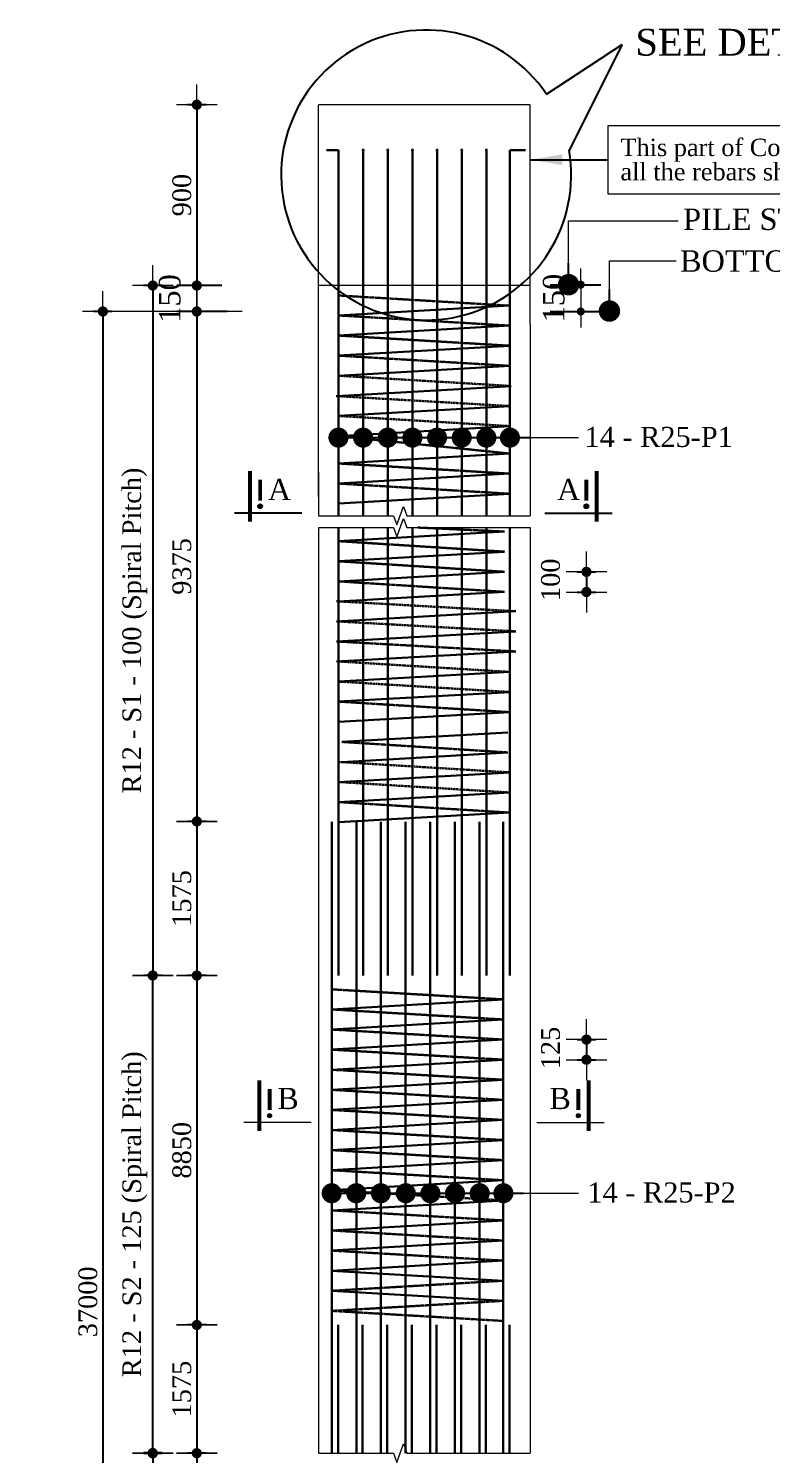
# Model space of a CAD drawing. Header units: inches. Extents: x -396 to 84373, y -33132 to 10226.
# Drawn here: x 43863 to 46635, y -10447 to -5125 of the extents above; entities that cross this region are included whole.
import ezdxf

# ---------------------------------------------------------------- set-up
doc = ezdxf.new("R2010")
doc.units = ezdxf.units.IN
doc.header["$LTSCALE"] = 15
doc.header["$MEASUREMENT"] = 0
doc.header["$PDMODE"] = 3
doc.header["$PDSIZE"] = -15
doc.linetypes.add('DASHEDX2', pattern=[38.1, 25.4, -12.7])
doc.linetypes.add('HIDDEN', pattern=[9.525, 6.35, -3.175])
for name, color, linetype, lineweight in [('dim', 7, 'Continuous', 18), ('L.L', 200, 'Continuous', 18), ('Reinf.', 12, 'Continuous', 30), ('text', 7, 'Continuous', 20)]:
    doc.layers.add(name, color=color, linetype=linetype, lineweight=lineweight)
for name, color, linetype in [('Dimision', 4, 'Continuous'), ('Pile', 7, 'Continuous'), ('raling', 6, 'Continuous')]:
    doc.layers.add(name, color=color, linetype=linetype)
doc.styles.get("Standard").update_dxf_attribs({"font": 'times.ttf'})
doc.dimstyles.new('ALTER', dxfattribs={"dimtxt": 110, "dimasz": 65, "dimexe": 95, "dimexo": 100, "dimgap": 30, "dimtad": 1, "dimdec": 0, "dimzin": 0, "dimdsep": 46, "dimtxsty": 'Standard', "dimblk": 'DOT', "dimcen": 35, "dimadec": 0, "dimazin": 0, "dimtfac": 1, "dimtdec": 0, "dimtofl": 0, "dimtmove": 0, "dimatfit": 3, "dimfxl": 1, "dimtolj": 1, "dimtzin": 0, "dimarcsym": 0})
doc.dimstyles.new('ISO-25', dxfattribs={"dimtxt": 75, "dimasz": 50, "dimexe": 95, "dimexo": 75.625, "dimgap": 60, "dimtad": 1, "dimdec": 1, "dimdsep": 46, "dimtxsty": 'Standard', "dimblk": 'DOT', "dimcen": 52.5, "dimclrd": 256, "dimclre": 256, "dimclrt": 256, "dimadec": 0, "dimazin": 0, "dimtfac": 1, "dimtdec": 1, "dimtix": 1, "dimtmove": 0, "dimatfit": 3, "dimldrblk": 'DOT', "dimfxl": 1, "dimlwd": -1, "dimarcsym": 0})
doc.dimstyles.new('ISO-70', dxfattribs={"dimscale": 0, "dimtxt": 70, "dimasz": 0.75, "dimexe": 35, "dimexo": 35, "dimgap": 20, "dimtad": 1, "dimdec": 0, "dimlfac": -1, "dimzin": 1, "dimdsep": 46, "dimtxsty": 'Standard', "dimblk": 'DIM', "dimcen": 60, "dimclrd": 256, "dimclre": 256, "dimclrt": 256, "dimadec": 0, "dimazin": 0, "dimtfac": 1, "dimtdec": 0, "dimtix": 1, "dimtofl": 0, "dimtmove": 0, "dimatfit": 3, "dimldrblk": 'DOT', "dimfxl": 35, "dimfxlon": 1, "dimtolj": 1, "dimlwd": 25, "dimarcsym": 0})

# ---------------------------------------------------------------- blocks, each defined once
blk = doc.blocks.new('_Dot')
at = {"color": 0, "linetype": 'ByBlock', "lineweight": -2}
blk.add_line((-0.5, 0), (-1, 0), dxfattribs=at)
at = {"color": 0, "linetype": 'ByBlock', "const_width": 0.5}
blk.add_lwpolyline([(-0.25, 0, 1), (0.25, 0, 1)], format="xyb", close=True, dxfattribs=at)
blk = doc.blocks.new('DIM')
at = {"layer": 'dim'}
for p, q in [((0, -101.4), (0, 101.4)), ((-101.4, 0), (101.4, 0))]:
    blk.add_line(p, q, dxfattribs=at)
at = {"layer": 'dim', "const_width": 25.4}
blk.add_lwpolyline([(-12.7, 0, 1), (12.7, 0, 1)], format="xyb", close=True, dxfattribs=at)
blk = doc.blocks.new('*D46')
at = {"layer": 'Defpoints', "color": 0, "ltscale": 30, "transparency": 16777216}
for p in [(45644.5, -7153.2), (45646.4, -7228.3), (45944.8, -7228.3)]:
    blk.add_point(p, dxfattribs=at)
at = {"layer": 'dim', "lineweight": -2, "ltscale": 30, "transparency": 16777216}
for p, q in [((45909.8, -7153.2), (45979.8, -7153.2)), ((45909.8, -7228.3), (45979.8, -7228.3))]:
    blk.add_line(p, q, dxfattribs=at)
at = {"layer": 'dim', "lineweight": 25, "ltscale": 30, "transparency": 16777216}
blk.add_line((45944.8, -7154), (45944.8, -7227.6), dxfattribs=at)
at = {"layer": 'dim', "lineweight": 25, "ltscale": 30, "transparency": 16777216, "xscale": 0.75, "yscale": 0.75, "zscale": 0.75}
for p, rotation in [((45944.8, -7153.2), 90), ((45944.8, -7228.3), 270)]:
    blk.add_blockref('DIM', p, dxfattribs=dict(at, rotation=rotation))
at = {"layer": 'dim', "ltscale": 30, "transparency": 16777216, "insert": (45811.1, -7182.7), "char_height": 70, "attachment_point": 5, "rotation": 90}
blk.add_mtext('\\A1;100', dxfattribs=at)
blk = doc.blocks.new('*D47')
at = {"layer": 'Defpoints', "color": 0, "ltscale": 30, "transparency": 16777216}
for p in [(44944.3, -6181.4), (44490.6, -8084.5), (44944.3, -8084.5)]:
    blk.add_point(p, dxfattribs=at)
at = {"layer": 'dim', "lineweight": -2, "ltscale": 30, "transparency": 16777216}
for p, q in [((44525.6, -6181.4), (44455.6, -6181.4)), ((44525.6, -8084.5), (44455.6, -8084.5))]:
    blk.add_line(p, q, dxfattribs=at)
at = {"layer": 'dim', "lineweight": 25, "ltscale": 30, "transparency": 16777216}
blk.add_line((44490.6, -6182.2), (44490.6, -8083.7), dxfattribs=at)
at = {"layer": 'dim', "lineweight": 25, "ltscale": 30, "transparency": 16777216, "xscale": 0.75, "yscale": 0.75, "zscale": 0.75}
for p, rotation in [((44490.6, -6181.4), 90), ((44490.6, -8084.5), 270)]:
    blk.add_blockref('DIM', p, dxfattribs=dict(at, rotation=rotation))
at = {"layer": 'dim', "lineweight": 15, "ltscale": 30, "transparency": 16777216, "insert": (44434.9, -7132.9), "char_height": 70, "attachment_point": 5, "rotation": 90}
blk.add_mtext('\\A1;9375', dxfattribs=at)
blk = doc.blocks.new('*D48')
at = {"layer": 'Defpoints', "color": 0, "ltscale": 30, "transparency": 16777216}
for p in [(44414.5, -6181.4), (44140, -13573.6), (44868.3, -13573.6)]:
    blk.add_point(p, dxfattribs=at)
at = {"layer": 'dim', "lineweight": -2, "ltscale": 30, "transparency": 16777216}
for p, q in [((44175, -6181.4), (44105, -6181.4)), ((44175, -13573.6), (44105, -13573.6))]:
    blk.add_line(p, q, dxfattribs=at)
at = {"layer": 'dim', "lineweight": 25, "ltscale": 30, "transparency": 16777216}
blk.add_line((44140, -6182.2), (44140, -13572.8), dxfattribs=at)
at = {"layer": 'dim', "lineweight": 25, "ltscale": 30, "transparency": 16777216, "xscale": 0.75, "yscale": 0.75, "zscale": 0.75}
for p, rotation in [((44140, -6181.4), 90), ((44140, -13573.6), 270)]:
    blk.add_blockref('DIM', p, dxfattribs=dict(at, rotation=rotation))
at = {"layer": 'dim', "lineweight": 15, "ltscale": 30, "transparency": 16777216, "insert": (44084.3, -9877.5), "char_height": 70, "width": 255.111, "attachment_point": 5, "rotation": 90}
blk.add_mtext('\\A1;37000', dxfattribs=at)
blk = doc.blocks.new('*D49')
at = {"layer": 'Defpoints', "color": 0, "ltscale": 30, "transparency": 16777216}
for p in [(44944.3, -8084.5), (44490.6, -8659.6), (44944.3, -8659.6)]:
    blk.add_point(p, dxfattribs=at)
at = {"layer": 'dim', "lineweight": -2, "ltscale": 30, "transparency": 16777216}
for p, q in [((44525.6, -8084.5), (44455.6, -8084.5)), ((44525.6, -8659.6), (44455.6, -8659.6))]:
    blk.add_line(p, q, dxfattribs=at)
at = {"layer": 'dim', "lineweight": 25, "ltscale": 30, "transparency": 16777216}
blk.add_line((44490.6, -8085.2), (44490.6, -8658.9), dxfattribs=at)
at = {"layer": 'dim', "lineweight": 25, "ltscale": 30, "transparency": 16777216, "xscale": 0.75, "yscale": 0.75, "zscale": 0.75}
for p, rotation in [((44490.6, -8084.5), 90), ((44490.6, -8659.6), 270)]:
    blk.add_blockref('DIM', p, dxfattribs=dict(at, rotation=rotation))
at = {"layer": 'dim', "lineweight": 15, "ltscale": 30, "transparency": 16777216, "insert": (44434.9, -8372), "char_height": 70, "attachment_point": 5, "rotation": 90}
blk.add_mtext('\\A1;1575', dxfattribs=at)
blk = doc.blocks.new('*D50')
at = {"layer": 'Defpoints', "color": 0, "ltscale": 30, "transparency": 16777216}
for p in [(45639.7, -8898.8), (45641.6, -8974), (45944.8, -8974)]:
    blk.add_point(p, dxfattribs=at)
at = {"layer": 'dim', "lineweight": -2, "ltscale": 30, "transparency": 16777216}
for p, q in [((45909.8, -8898.8), (45979.8, -8898.8)), ((45909.8, -8974), (45979.8, -8974))]:
    blk.add_line(p, q, dxfattribs=at)
at = {"layer": 'dim', "lineweight": 25, "ltscale": 30, "transparency": 16777216}
blk.add_line((45944.8, -8899.6), (45944.8, -8973.2), dxfattribs=at)
at = {"layer": 'dim', "lineweight": 25, "ltscale": 30, "transparency": 16777216, "xscale": 0.75, "yscale": 0.75, "zscale": 0.75}
for p, rotation in [((45944.8, -8898.8), 90), ((45944.8, -8974), 270)]:
    blk.add_blockref('DIM', p, dxfattribs=dict(at, rotation=rotation))
at = {"layer": 'dim', "lineweight": 15, "ltscale": 30, "transparency": 16777216, "insert": (45811.1, -8930), "char_height": 70, "attachment_point": 5, "rotation": 90}
blk.add_mtext('\\A1;125', dxfattribs=at)
blk = doc.blocks.new('*D31')
at = {"layer": 'Defpoints', "color": 0, "ltscale": 30, "transparency": 16777216}
for p in [(44944.3, -8659.6), (44490.6, -9963.9), (45012.3, -9963.9)]:
    blk.add_point(p, dxfattribs=at)
at = {"layer": 'dim', "lineweight": -2, "ltscale": 30, "transparency": 16777216}
for p, q in [((44525.6, -8659.6), (44455.6, -8659.6)), ((44525.6, -9963.9), (44455.6, -9963.9))]:
    blk.add_line(p, q, dxfattribs=at)
at = {"layer": 'dim', "lineweight": 25, "ltscale": 30, "transparency": 16777216}
blk.add_line((44490.6, -8660.4), (44490.6, -9963.2), dxfattribs=at)
at = {"layer": 'dim', "lineweight": 25, "ltscale": 30, "transparency": 16777216, "xscale": 0.75, "yscale": 0.75, "zscale": 0.75}
for p, rotation in [((44490.6, -8659.6), 90), ((44490.6, -9963.9), 270)]:
    blk.add_blockref('DIM', p, dxfattribs=dict(at, rotation=rotation))
at = {"layer": 'dim', "lineweight": 15, "ltscale": 30, "transparency": 16777216, "insert": (44435, -9311.8), "char_height": 70, "width": 277.141, "attachment_point": 5, "rotation": 90}
blk.add_mtext('\\A1;8850', dxfattribs=at)
blk = doc.blocks.new('*D32')
at = {"layer": 'Defpoints', "color": 0, "ltscale": 30, "transparency": 16777216}
for p in [(44944.3, -5409.7), (44490.6, -6084.5), (44944.3, -6084.5)]:
    blk.add_point(p, dxfattribs=at)
at = {"layer": 'dim', "lineweight": -2, "ltscale": 30, "transparency": 16777216}
for p, q in [((44525.6, -5409.7), (44455.6, -5409.7)), ((44525.6, -6084.5), (44455.6, -6084.5))]:
    blk.add_line(p, q, dxfattribs=at)
at = {"layer": 'dim', "lineweight": 25, "ltscale": 30, "transparency": 16777216}
blk.add_line((44490.6, -5410.4), (44490.6, -6083.7), dxfattribs=at)
at = {"layer": 'dim', "lineweight": 25, "ltscale": 30, "transparency": 16777216, "xscale": 0.75, "yscale": 0.75, "zscale": 0.75}
for p, rotation in [((44490.6, -5409.7), 90), ((44490.6, -6084.5), 270)]:
    blk.add_blockref('DIM', p, dxfattribs=dict(at, rotation=rotation))
at = {"layer": 'dim', "lineweight": 15, "ltscale": 30, "transparency": 16777216, "insert": (44434.9, -5747.1), "char_height": 70, "attachment_point": 5, "rotation": 90}
blk.add_mtext('\\A1;900', dxfattribs=at)
blk = doc.blocks.new('*D33')
at = {"layer": 'Defpoints', "color": 0, "ltscale": 5, "transparency": 16777216}
for p in [(45734.3, -6081.4), (45734.3, -6181.4), (45923.6, -6181.4)]:
    blk.add_point(p, dxfattribs=at)
at = {"layer": 'dim', "ltscale": 5, "transparency": 16777216}
for p, q in [((45923.6, -6051.4), (45923.6, -6021.4)), ((45923.6, -6081.4), (45923.6, -6181.4)), ((45923.6, -6211.4), (45923.6, -6241.4))]:
    blk.add_line(p, q, dxfattribs=at)
at = {"layer": 'dim', "lineweight": -2, "ltscale": 5, "transparency": 16777216}
for p, q in [((45809.9, -6081.4), (45998.6, -6081.4)), ((45809.9, -6181.4), (45998.6, -6181.4))]:
    blk.add_line(p, q, dxfattribs=at)
at = {"layer": 'dim', "ltscale": 5, "transparency": 16777216, "xscale": 30, "yscale": 30, "zscale": 30}
for p, rotation in [((45923.6, -6081.4), 270), ((45923.6, -6181.4), 90)]:
    blk.add_blockref('_Dot', p, dxfattribs=dict(at, rotation=rotation))
at = {"layer": 'dim', "lineweight": 15, "ltscale": 5, "transparency": 16777216, "insert": (45822.9, -6131.4), "char_height": 80, "attachment_point": 5, "rotation": 90}
blk.add_mtext('150', dxfattribs=at)
blk = doc.blocks.new('*D51')
at = {"layer": 'Defpoints', "color": 0, "ltscale": 30, "transparency": 16777216}
for p in [(44944.3, -9963.9), (44490.6, -10442.3), (44944.3, -10442.3)]:
    blk.add_point(p, dxfattribs=at)
at = {"layer": 'dim', "lineweight": -2, "ltscale": 30, "transparency": 16777216}
for p, q in [((44525.6, -9963.9), (44455.6, -9963.9)), ((44525.6, -10442.3), (44455.6, -10442.3))]:
    blk.add_line(p, q, dxfattribs=at)
at = {"layer": 'dim', "lineweight": 25, "ltscale": 30, "transparency": 16777216}
blk.add_line((44490.6, -9964.7), (44490.6, -10441.5), dxfattribs=at)
at = {"layer": 'dim', "lineweight": 25, "ltscale": 30, "transparency": 16777216, "xscale": 0.75, "yscale": 0.75, "zscale": 0.75}
for p, rotation in [((44490.6, -9963.9), 90), ((44490.6, -10442.3), 270)]:
    blk.add_blockref('DIM', p, dxfattribs=dict(at, rotation=rotation))
at = {"layer": 'dim', "lineweight": 15, "ltscale": 30, "transparency": 16777216, "insert": (44434.9, -10203.1), "char_height": 70, "attachment_point": 5, "rotation": 90}
blk.add_mtext('\\A1;1575', dxfattribs=at)
blk = doc.blocks.new('*D52')
at = {"layer": 'Defpoints', "color": 0, "ltscale": 30, "transparency": 16777216}
for p in [(44944.3, -10442.3), (44490.6, -11776.5), (44947, -11776.5)]:
    blk.add_point(p, dxfattribs=at)
at = {"layer": 'dim', "lineweight": -2, "ltscale": 30, "transparency": 16777216}
for p, q in [((44525.6, -10442.3), (44455.6, -10442.3)), ((44525.6, -11776.5), (44455.6, -11776.5))]:
    blk.add_line(p, q, dxfattribs=at)
at = {"layer": 'dim', "lineweight": 25, "ltscale": 30, "transparency": 16777216}
blk.add_line((44490.6, -10443), (44490.6, -11775.7), dxfattribs=at)
at = {"layer": 'dim', "lineweight": 25, "ltscale": 30, "transparency": 16777216, "xscale": 0.75, "yscale": 0.75, "zscale": 0.75}
for p, rotation in [((44490.6, -10442.3), 90), ((44490.6, -11776.5), 270)]:
    blk.add_blockref('DIM', p, dxfattribs=dict(at, rotation=rotation))
at = {"layer": 'dim', "lineweight": 15, "ltscale": 30, "transparency": 16777216, "insert": (44434.9, -11109.4), "char_height": 70, "attachment_point": 5, "rotation": 90}
blk.add_mtext('\\A1;9150', dxfattribs=at)
blk = doc.blocks.new('*D53')
at = {"layer": 'Defpoints', "color": 0, "ltscale": 30, "transparency": 16777216}
for p in [(44468.2, -6084.5), (44326.1, -8659.6), (44490.6, -8659.6)]:
    blk.add_point(p, dxfattribs=at)
at = {"layer": 'dim', "lineweight": -2, "ltscale": 30, "transparency": 16777216}
for p, q in [((44361.1, -6084.5), (44291.1, -6084.5)), ((44361.1, -8659.6), (44291.1, -8659.6))]:
    blk.add_line(p, q, dxfattribs=at)
at = {"layer": 'dim', "lineweight": 25, "ltscale": 30, "transparency": 16777216}
blk.add_line((44326.1, -6085.2), (44326.1, -8658.9), dxfattribs=at)
at = {"layer": 'dim', "lineweight": 25, "ltscale": 30, "transparency": 16777216, "xscale": 0.75, "yscale": 0.75, "zscale": 0.75}
for p, rotation in [((44326.1, -6084.5), 90), ((44326.1, -8659.6), 270)]:
    blk.add_blockref('DIM', p, dxfattribs=dict(at, rotation=rotation))
at = {"layer": 'dim', "lineweight": 15, "ltscale": 30, "transparency": 16777216, "insert": (44259.2, -7372), "char_height": 70, "attachment_point": 5, "rotation": 90}
blk.add_mtext('\\A1;R12 - S1 - 100 (Spiral Pitch)', dxfattribs=at)
blk = doc.blocks.new('*D54')
at = {"layer": 'Defpoints', "color": 0, "ltscale": 30, "transparency": 16777216}
for p in [(44326.1, -8659.6), (44402.2, -8659.6), (44490.6, -10441.5)]:
    blk.add_point(p, dxfattribs=at)
at = {"layer": 'dim', "lineweight": -2, "ltscale": 30, "transparency": 16777216}
for p, q in [((44361.1, -8659.6), (44291.1, -8659.6)), ((44361.1, -10441.5), (44291.1, -10441.5))]:
    blk.add_line(p, q, dxfattribs=at)
at = {"layer": 'dim', "lineweight": 25, "ltscale": 30, "transparency": 16777216}
blk.add_line((44326.1, -10440.8), (44326.1, -8660.4), dxfattribs=at)
at = {"layer": 'dim', "lineweight": 25, "ltscale": 30, "transparency": 16777216, "xscale": 0.75, "yscale": 0.75, "zscale": 0.75}
for p, rotation in [((44326.1, -8659.6), 90), ((44326.1, -10441.5), 270)]:
    blk.add_blockref('DIM', p, dxfattribs=dict(at, rotation=rotation))
at = {"layer": 'dim', "lineweight": 15, "ltscale": 30, "transparency": 16777216, "insert": (44259.2, -9550.6), "char_height": 70, "attachment_point": 5, "rotation": 90}
blk.add_mtext('\\A1;R12 - S2 - 125 (Spiral Pitch)', dxfattribs=at)
blk = doc.blocks.new('*D55')
at = {"layer": 'Defpoints', "color": 0, "ltscale": 30, "transparency": 16777216}
for p in [(44490.6, -10443), (44326.1, -12254.8), (44566.6, -12254.8)]:
    blk.add_point(p, dxfattribs=at)
at = {"layer": 'dim', "lineweight": -2, "ltscale": 30, "transparency": 16777216}
for p, q in [((44361.1, -10443), (44291.1, -10443)), ((44361.1, -12254.8), (44291.1, -12254.8))]:
    blk.add_line(p, q, dxfattribs=at)
at = {"layer": 'dim', "lineweight": 25, "ltscale": 30, "transparency": 16777216}
blk.add_line((44326.1, -10443.8), (44326.1, -12254.1), dxfattribs=at)
at = {"layer": 'dim', "lineweight": 25, "ltscale": 30, "transparency": 16777216, "xscale": 0.75, "yscale": 0.75, "zscale": 0.75}
for p, rotation in [((44326.1, -10443), 90), ((44326.1, -12254.8), 270)]:
    blk.add_blockref('DIM', p, dxfattribs=dict(at, rotation=rotation))
at = {"layer": 'dim', "lineweight": 15, "ltscale": 30, "transparency": 16777216, "insert": (44259.2, -11348.9), "char_height": 70, "attachment_point": 5, "rotation": 90}
blk.add_mtext('\\A1;R12 - S3 - 150 (Spiral Pitch)', dxfattribs=at)
blk = doc.blocks.new('*D56')
at = {"layer": 'Defpoints', "color": 0, "ltscale": 5, "transparency": 16777216}
for p in [(44660, -6084.5), (44490.6, -6181.4), (44679.9, -6181.4)]:
    blk.add_point(p, dxfattribs=at)
at = {"layer": 'dim', "ltscale": 5, "transparency": 16777216}
for p, q in [((44490.6, -6054.5), (44490.6, -6024.5)), ((44490.6, -6084.5), (44490.6, -6181.4)), ((44490.6, -6211.4), (44490.6, -6241.4))]:
    blk.add_line(p, q, dxfattribs=at)
at = {"layer": 'dim', "lineweight": -2, "ltscale": 5, "transparency": 16777216}
for p, q in [((44584.4, -6084.5), (44415.6, -6084.5)), ((44604.3, -6181.4), (44415.6, -6181.4))]:
    blk.add_line(p, q, dxfattribs=at)
at = {"layer": 'dim', "ltscale": 5, "transparency": 16777216, "xscale": 30, "yscale": 30, "zscale": 30}
for p, rotation in [((44490.6, -6084.5), 270), ((44490.6, -6181.4), 90)]:
    blk.add_blockref('_Dot', p, dxfattribs=dict(at, rotation=rotation))
at = {"layer": 'dim', "lineweight": 15, "ltscale": 5, "transparency": 16777216, "insert": (44389.9, -6132.9), "char_height": 80, "attachment_point": 5, "rotation": 90}
blk.add_mtext('150', dxfattribs=at)

msp = doc.modelspace()

# ---------------------------------------------------------------- hatches: boundary and pattern name
at = {"layer": 'Pile', "ltscale": 5}
h = msp.add_hatch(color=5, dxfattribs=at)
h.set_gradient(color1=(0, 0, 255), one_color=1, tint=1, name='CYLINDER')
h.paths.add_polyline_path([(44719.64, -6908.4, 1), (44734.52, -6908.4, 1)])
h = msp.add_hatch(color=5, dxfattribs=at)
h.set_gradient(color1=(0, 0, 255), one_color=1, tint=1, name='CYLINDER')
h.paths.add_polyline_path([(45952.02, -6908.4, -1), (45937.15, -6908.4, -1)])
at = {"layer": 'Reinf.', "ltscale": 0.05}
for points in [[(45109.59, -5573.51, 1), (45113.05, -5584.73, 1)], [(45201.59, -5573.51, 1), (45205.05, -5584.73, 1)], [(45293.59, -5573.51, 1), (45297.05, -5584.73, 1)], [(45385.59, -5573.51, 1), (45389.05, -5584.73, 1)], [(45477.59, -5573.51, 1), (45481.05, -5584.73, 1)], [(45569.59, -5573.51, 1), (45573.05, -5584.73, 1)]]:
    msp.add_hatch(color=256, dxfattribs=at).paths.add_polyline_path(points)
at = {"layer": 'text', "ltscale": 5}
h = msp.add_hatch(color=5, dxfattribs=at)
h.set_gradient(color1=(0, 0, 255), one_color=1, tint=1, name='CYLINDER')
h.paths.add_polyline_path([(44754.64, -9182.51, 1), (44769.52, -9182.51, 1)])
h = msp.add_hatch(color=5, dxfattribs=at)
h.set_gradient(color1=(0, 0, 255), one_color=1, tint=1, name='CYLINDER')
h.paths.add_polyline_path([(45922.02, -9182.51, -1), (45907.15, -9182.51, -1)])

# ---------------------------------------------------------------- linework, layer by layer
at = {"layer": 'Dimision', "lineweight": 15}
msp.add_line((45964.51, -6181.4), (46019.51, -6181.4), dxfattribs=at)
at = {"layer": 'L.L', "linetype": 'HIDDEN', "ltscale": 0.02}
for p, q in [((44944.32, -6227.9), (44944.32, -5409.67)), ((45734.3, -5409.67), (44944.32, -5409.67)), ((45734.3, -6227.9), (45734.3, -5409.67))]:
    msp.add_line(p, q, dxfattribs=at)
at = {"layer": 'L.L', "ltscale": 5}
for p, q in [((45734.3, -6227.9), (45734.3, -6871.9)), ((44944.32, -6780.58), (44944.32, -6943.72)), ((45734.3, -6780.58), (45734.3, -6943.72)), ((44944.32, -6987.79), (44944.32, -8098.32)), ((45734.3, -6987.79), (45734.3, -8098.32)), ((45734.3, -8050.42), (45734.3, -8673.36)), ((45734.3, -8673.36), (45734.3, -9664.81)), ((45734.3, -9663.47), (45734.3, -10442.29))]:
    msp.add_line(p, q, dxfattribs=at)
for points in [[(44944.32, -6871.9), (44944.32, -6227.9)], [(44944.32, -6943.72), (45224.32, -6943.72), (45236.82, -6978.06), (45261.82, -6909.37), (45274.32, -6943.72), (45734.3, -6943.72)], [(44944.32, -6987.79), (45224.32, -6987.79), (45236.82, -7022.13), (45261.82, -6953.44), (45274.32, -6987.79), (45734.3, -6987.79)], [(44944.32, -8050.42), (44944.32, -10442.29), (45224.32, -10442.29), (45236.82, -10476.63), (45261.82, -10407.95), (45274.32, -10442.29), (45734.3, -10442.29)]]:
    msp.add_lwpolyline(points, dxfattribs=at)
at = {"layer": 'Pile', "ltscale": 5}
for p, q in [((44882.42, -6934.24), (44631.26, -6934.24)), ((45789.24, -6934.24), (46040.41, -6934.24))]:
    msp.add_line(p, q, dxfattribs=at)
at = {"layer": 'Pile', "ltscale": 5, "const_width": 14.87}
for points in [[(44688.75, -6965.53), (44688.75, -6776.53)], [(44727.08, -6887.57), (44727.08, -6809.61)], [(45944.59, -6887.57), (45944.59, -6809.61)], [(45982.91, -6965.53), (45982.91, -6776.53)]]:
    msp.add_lwpolyline(points, dxfattribs=at)
at = {"layer": 'Pile', "ltscale": 5}
for centre in [(44727.08, -6908.4), (45944.59, -6908.4)]:
    msp.add_circle(centre, 7.44, dxfattribs=at)
at = {"layer": 'raling', "ltscale": 30}
for p, q in [((45796.09, -5370.59), (46078.57, -5184.89)), ((46078.57, -5184.89), (45879.94, -5579.63))]:
    msp.add_line(p, q, dxfattribs=at)
msp.add_arc((45346.72, -5672.2), 541.2, 33.86898, 9.84846, dxfattribs=at)
at = {"layer": 'Reinf.', "ltscale": 5}
for p, q in [((45019.32, -5579.12), (44974.58, -5579.12)), ((45111.32, -6871.9), (45111.32, -5579.12)), ((45203.32, -6871.9), (45203.32, -5579.12)), ((45295.32, -6871.9), (45295.32, -5579.12)), ((45387.32, -6871.9), (45387.32, -5579.12)), ((45479.32, -6871.9), (45479.32, -5579.12)), ((45571.32, -6871.9), (45571.32, -5579.12)), ((45659.3, -5579.12), (45717.15, -5579.12)), ((45019.32, -6196.15), (45659.3, -6159.23)), ((45019.32, -6271.15), (45659.3, -6234.23)), ((45019.32, -6271.15), (45659.3, -6234.23)), ((45019.32, -6346.15), (45659.3, -6309.23)), ((45019.32, -6421.15), (45659.3, -6384.23)), ((45019.32, -6421.15), (45659.3, -6384.23)), ((45013.5, -6497.24), (45663.47, -6459.74)), ((45019.32, -6571.15), (45659.3, -6534.23)), ((45019.32, -6571.15), (45659.3, -6534.23)), ((45019.32, -6646.15), (45659.3, -6609.23)), ((45019.32, -6646.15), (45659.3, -6609.23)), ((45019.32, -6748.53), (45659.3, -6711.61)), ((45019.32, -6748.53), (45659.3, -6711.61)), ((45019.32, -6823.53), (45659.3, -6786.61)), ((45019.32, -6823.53), (45659.3, -6786.61)), ((45111.32, -6943.72), (45111.32, -6780.58)), ((45203.32, -6943.72), (45203.32, -6780.58)), ((45295.32, -6943.72), (45295.32, -6780.58)), ((45387.32, -6943.72), (45387.32, -6780.58)), ((45479.32, -6943.72), (45479.32, -6780.58)), ((45571.32, -6943.72), (45571.32, -6780.58)), ((45019.32, -6898.53), (45659.3, -6861.61)), ((45019.32, -7038.56), (45638.79, -7002.76)), ((45019.32, -7038.56), (45638.79, -7002.76)), ((45111.32, -8098.32), (45111.32, -6987.79)), ((45203.32, -8098.32), (45203.32, -6987.79)), ((45295.32, -8098.32), (45295.32, -6987.79)), ((45387.32, -8098.32), (45387.32, -6987.79)), ((45479.32, -8098.32), (45479.32, -6987.79)), ((45571.32, -8098.32), (45571.32, -6987.79)), ((45019.32, -7113.56), (45638.79, -7077.76)), ((45019.32, -7113.56), (45638.79, -7077.76)), ((45019.32, -7188.56), (45638.79, -7152.76)), ((45019.32, -7263.56), (45638.79, -7227.76)), ((45019.32, -7263.56), (45638.79, -7227.76)), ((45011.88, -7337.85), (45681.85, -7300.35)), ((45011.88, -7412.85), (45681.85, -7375.35)), ((45011.88, -7487.85), (45681.85, -7450.35)), ((45019.32, -7562.44), (45658.79, -7526.64)), ((45019.32, -7637.44), (45658.79, -7601.64)), ((45019.32, -7712.44), (45658.79, -7676.64)), ((45032.38, -7787.83), (45651.85, -7752.03)), ((45032.38, -7862.83), (45651.85, -7827.03)), ((45019.82, -7937.41), (45659.3, -7901.62)), ((45019.82, -8012.41), (45659.3, -7976.62)), ((45019.82, -8087.41), (45659.3, -8051.62)), ((45086.05, -10442.29), (45086.05, -8085.72)), ((45111.32, -8659.61), (45111.32, -8050.42)), ((45178.05, -10442.29), (45178.05, -8085.72)), ((45203.32, -8659.61), (45203.32, -8050.42)), ((45270.05, -10442.29), (45270.05, -8085.72)), ((45295.32, -8659.61), (45295.32, -8050.42)), ((45362.05, -10442.29), (45362.05, -8085.72)), ((45387.32, -8659.61), (45387.32, -8050.42)), ((45454.05, -10442.29), (45454.05, -8085.72)), ((45479.32, -8659.61), (45479.32, -8050.42)), ((45546.05, -10442.29), (45546.05, -8085.72)), ((45571.32, -8659.61), (45571.32, -8050.42)), ((44994.05, -8786.22), (45634.03, -8748.72)), ((44994.05, -8786.22), (45634.03, -8748.72)), ((44994.05, -8861.22), (45634.03, -8823.72)), ((44994.05, -8936.22), (45634.03, -8898.72)), ((44994.05, -8936.22), (45634.03, -8898.72)), ((44994.05, -9011.22), (45634.03, -8973.72)), ((44994.05, -9086.22), (45634.03, -9048.72)), ((44994.05, -9086.22), (45634.03, -9048.72)), ((44994.05, -9161.22), (45634.03, -9123.72)), ((44994.05, -9236.22), (45634.03, -9198.72)), ((44994.05, -9236.22), (45634.03, -9198.72)), ((44994.05, -9311.22), (45634.03, -9273.72)), ((44994.05, -9386.22), (45634.03, -9348.72)), ((44994.05, -9386.22), (45634.03, -9348.72)), ((44994.05, -9461.22), (45634.03, -9423.72)), ((44994.05, -9536.22), (45634.03, -9498.72)), ((44994.05, -9536.22), (45634.03, -9498.72)), ((44994.05, -9611.22), (45634.03, -9573.72)), ((44994.05, -9611.22), (45634.03, -9573.72)), ((44994.05, -9686.22), (45634.03, -9648.72)), ((44994.05, -9686.22), (45634.03, -9648.72)), ((44994.05, -9761.22), (45634.03, -9723.72)), ((44994.05, -9761.22), (45634.03, -9723.72)), ((44994.05, -9761.22), (45634.03, -9798.72)), ((44994.05, -9761.22), (45634.03, -9798.72)), ((44994.05, -9836.22), (45634.03, -9873.72)), ((44994.05, -9836.22), (45634.03, -9873.72)), ((45109.59, -10442.29), (45109.59, -9963.91)), ((45201.59, -10442.29), (45201.59, -9963.91)), ((45293.59, -10442.29), (45293.59, -9963.91)), ((45385.59, -10442.29), (45385.59, -9963.91)), ((45477.59, -10442.29), (45477.59, -9963.91)), ((45569.59, -10442.29), (45569.59, -9963.91))]:
    msp.add_line(p, q, dxfattribs=at)
at = {"layer": 'Reinf.', "linetype": 'DASHEDX2', "ltscale": 0.007}
for p, q in [((45655.11, -6159.46), (45015.14, -6121.39)), ((45659.3, -6234.23), (45019.32, -6196.15)), ((45659.3, -6309.23), (45019.32, -6271.15)), ((45659.3, -6384.23), (45019.32, -6346.15)), ((45659.3, -6711.61), (45017.24, -6646.31)), ((45659.3, -6786.61), (45019.32, -6748.53)), ((45659.3, -6861.61), (45019.32, -6823.53)), ((45659.3, -6861.61), (45019.32, -6823.53)), ((45638.79, -7002.76), (45315.95, -6987.79)), ((45638.79, -7077.76), (45019.32, -7038.56)), ((45638.79, -7152.76), (45019.32, -7113.56)), ((45638.79, -7227.76), (45019.32, -7188.56)), ((45681.85, -7450.35), (45011.88, -7412.85)), ((45658.79, -7676.64), (45019.32, -7637.44)), ((45651.85, -7827.03), (45032.38, -7787.83)), ((45659.3, -8051.62), (45019.82, -8012.41)), ((45634.03, -8748.72), (44994.05, -8711.22)), ((45634.03, -8823.72), (44994.05, -8786.22)), ((45634.03, -8898.72), (44994.05, -8861.22)), ((45634.03, -8973.72), (44994.05, -8936.22)), ((45634.03, -9048.72), (44994.05, -9011.22)), ((45634.03, -9123.72), (44994.05, -9086.22)), ((45634.03, -9198.72), (44994.05, -9161.22)), ((45634.03, -9273.72), (44994.05, -9236.22)), ((45634.03, -9348.72), (44994.05, -9311.22)), ((45634.03, -9423.72), (44994.05, -9386.22)), ((45634.03, -9498.72), (44994.05, -9461.22)), ((45634.03, -9573.72), (44994.05, -9536.22)), ((45634.03, -9648.72), (44994.05, -9611.22)), ((45634.03, -9723.72), (44994.05, -9686.22)), ((45634.03, -9798.72), (44994.05, -9836.22)), ((45634.03, -9873.72), (44994.05, -9911.22)), ((45634.03, -9948.72), (44994.05, -9911.22))]:
    msp.add_line(p, q, dxfattribs=at)
at = {"layer": 'Reinf.', "linetype": 'DASHEDX2', "ltscale": 0.01}
for p, q in [((45659.3, -6309.23), (45019.32, -6271.15)), ((45659.3, -6459.23), (45019.32, -6421.15)), ((45659.3, -6534.42), (45009.32, -6496.92)), ((45659.3, -6609.23), (45019.32, -6571.15)), ((45659.3, -6786.61), (45019.32, -6748.53)), ((45638.79, -7002.76), (45315.95, -6987.79)), ((45638.79, -7077.76), (45019.32, -7038.56)), ((45638.79, -7152.76), (45019.32, -7113.56)), ((45681.85, -7300.35), (45011.88, -7262.85)), ((45681.85, -7375.35), (45011.88, -7337.85)), ((45658.79, -7526.64), (45019.32, -7487.44)), ((45658.79, -7601.64), (45019.32, -7562.44)), ((45659.3, -7901.62), (45019.82, -7862.41)), ((45659.3, -7976.62), (45019.82, -7937.41)), ((45634.03, -8748.72), (44994.05, -8711.22)), ((45634.03, -8823.72), (44994.05, -8786.22)), ((45634.03, -8898.72), (44994.05, -8861.22)), ((45634.03, -8973.72), (44994.05, -8936.22)), ((45634.03, -9048.72), (44994.05, -9011.22)), ((45634.03, -9123.72), (44994.05, -9086.22)), ((45634.03, -9198.72), (44994.05, -9161.22)), ((45634.03, -9273.72), (44994.05, -9236.22)), ((45634.03, -9348.72), (44994.05, -9311.22)), ((45634.03, -9423.72), (44994.05, -9386.22))]:
    msp.add_line(p, q, dxfattribs=at)
at = {"layer": 'Reinf.', "ltscale": 5}
for points in [[(45019.32, -6871.9), (45019.32, -5579.12)], [(45659.3, -6871.9), (45659.3, -5579.12)], [(45019.32, -6943.72), (45019.32, -6780.58)], [(45659.3, -6943.72), (45659.3, -6780.58)], [(45019.32, -8098.32), (45019.32, -6987.79)], [(45659.3, -8098.32), (45659.3, -6987.79)], [(44994.05, -10442.29), (44994.05, -8085.72)], [(45019.32, -8659.61), (45019.32, -8050.42)], [(45634.03, -10442.29), (45634.03, -8085.72)], [(45659.3, -8659.61), (45659.3, -8050.42)], [(45017.59, -10442.29), (45017.59, -9963.91)], [(45657.57, -10442.29), (45657.57, -9963.91)]]:
    msp.add_lwpolyline(points, dxfattribs=at)
at = {"layer": 'text', "ltscale": 30}
for p, q in [((45734.3, -6084.47), (44944.32, -6084.47)), ((44660.01, -6181.4), (44063.94, -6181.4)), ((44660.01, -6181.4), (44063.94, -6181.4))]:
    msp.add_line(p, q, dxfattribs=at)
at = {"layer": 'text', "lineweight": 18, "ltscale": 5}
msp.add_line((45704.26, -6652.12), (45914.79, -6652.12), dxfattribs=at)
at = {"layer": 'text', "ltscale": 5}
for p, q in [((44917.42, -9208.35), (44666.26, -9208.35)), ((45759.24, -9208.35), (46010.41, -9208.35))]:
    msp.add_line(p, q, dxfattribs=at)
msp.add_lwpolyline([(46026.07, -5486.81), (48065.89, -5486.81), (48065.89, -5743.16), (46026.07, -5743.16)], close=True, dxfattribs=at)
at = {"layer": 'text'}
msp.add_lwpolyline([(45904.26, -6181.4), (46058.64, -6181.4)], dxfattribs=at)
at = {"layer": 'text', "ltscale": 5, "const_width": 14.87}
for points in [[(44723.75, -9239.63), (44723.75, -9050.64)], [(45952.91, -9239.63), (45952.91, -9050.64)], [(44762.08, -9161.67), (44762.08, -9083.72)], [(45914.59, -9161.67), (45914.59, -9083.72)]]:
    msp.add_lwpolyline(points, dxfattribs=at)
at = {"layer": 'text', "ltscale": 5}
for centre in [(44762.08, -9182.51), (45914.59, -9182.51)]:
    msp.add_circle(centre, 7.44, dxfattribs=at)

# ---------------------------------------------------------------- texts
at = {"layer": 'text'}
for s, height, p in [('SEE DETAIL-A', 100, (46127.61, -5226.42)), ('This part of Concrete shall be broken carefully and', 65, (46071.76, -5601.3)), ('all the rebars shall be embedded into the pile cap.', 65, (46071.76, -5691.98)), ('PILE STRIPPING LEVEL', 80, (46305.62, -5877.18)), ('BOTTOM OF PILE CAP', 80, (46293.77, -6033.06)), ('14 - R25-P1', 75, (45937.42, -6686.88)), ('A', 79.33, (44755.95, -6885.48)), ('A', 79.33, (45835.08, -6885.48)), ('B', 79.33, (44790.95, -9158.21)), ('B', 79.33, (45806.74, -9158.21)), ('14 - R25-P2', 75, (45948.06, -9506.92))]:
    msp.add_text(s, height=height, dxfattribs=at).set_placement(p)

# ---------------------------------------------------------------- dimensions: what is measured, and where the dimension line sits
at = {"layer": 'dim', "lineweight": 15, "ltscale": 30}
for base, p1, p2, angle, text, override, picture, middle in [((44490.59, -6084.47), (44944.32, -5409.67), (44944.32, -6084.47), 90, '900', {"dimscale": 1}, '*D32', (44434.89, -5747.07)), ((44326.12, -8659.61), (44468.16, -6084.47), (44490.59, -8659.61), 90, 'R12 - S1 - 100 (Spiral Pitch)', {"dimscale": 1, "dimtmove": 1}, '*D53', (44259.18, -7372.04)), ((44490.59, -8084.47), (44944.32, -6181.4), (44944.32, -8084.47), 90, '9375', {"dimscale": 1, "dimtmove": 1}, '*D47', (44434.89, -7132.93)), ((44490.59, -8659.61), (44944.32, -8084.47), (44944.32, -8659.61), 90, '1575', {"dimscale": 1, "dimtmove": 1}, '*D49', (44434.89, -8372.04)), ((44326.12, -8659.61), (44490.59, -10441.54), (44402.17, -8659.61), 270, 'R12 - S2 - 125 (Spiral Pitch)', {"dimscale": 1, "dimtmove": 1}, '*D54', (44259.18, -9550.58)), ((44490.59, -9963.91), (44944.32, -8659.61), (45012.32, -9963.91), 90, '8850', {"dimscale": 1, "dimtmove": 1}, '*D31', (44434.99, -9311.76)), ((44490.59, -10442.29), (44944.32, -9963.91), (44944.32, -10442.29), 90, '1575', {"dimscale": 1, "dimtmove": 1}, '*D51', (44434.89, -10203.1)), ((44326.12, -12254.84), (44490.59, -10443.04), (44566.65, -12254.84), 90, 'R12 - S3 - 150 (Spiral Pitch)', {"dimscale": 1, "dimtmove": 1}, '*D55', (44259.18, -11348.94)), ((44490.59, -11776.45), (44944.32, -10442.29), (44947.03, -11776.45), 90, '9150', {"dimscale": 1, "dimtmove": 1}, '*D52', (44434.89, -11109.37))]:
    dim = msp.add_linear_dim(base=base, p1=p1, p2=p2, angle=angle, text=text, dimstyle='ISO-70', override=override, dxfattribs=at)
    dim.commit()
    dim.dimension.update_dxf_attribs({"geometry": picture, "text_midpoint": middle})
at = {"layer": 'dim', "lineweight": 15, "ltscale": 5}
for base, p1, p2, picture, middle in [((44490.59, -6181.4), (44660.01, -6084.47), (44679.89, -6181.4), '*D56', (44389.9, -6132.93)), ((45923.59, -6181.4), (45734.3, -6081.4), (45734.3, -6181.4), '*D33', (45822.9, -6131.4))]:
    dim = msp.add_linear_dim(base=base, p1=p1, p2=p2, angle=90, text='150', dimstyle='ISO-25', override={"dimtxt": 80, "dimasz": 30, "dimexe": 75}, dxfattribs=at)
    dim.commit()
    dim.dimension.update_dxf_attribs({"geometry": picture, "text_midpoint": middle})
at = {"layer": 'dim', "lineweight": 15, "ltscale": 30}
for base, p1, p2, text, override, picture, middle in [((44139.99, -13573.56), (44414.54, -6181.4), (44868.27, -13573.56), '37000', {"dimscale": 1}, '*D48', (44139.99, -9877.48)), ((45944.83, -8973.95), (45639.74, -8898.81), (45641.64, -8973.95), '125', {"dimscale": 1, "dimtmove": 2}, '*D50', (45811.13, -8929.99))]:
    dim = msp.add_linear_dim(base=base, p1=p1, p2=p2, angle=90, text=text, dimstyle='ISO-70', override=override, dxfattribs=at)
    dim.commit()
    dim.dimension.update_dxf_attribs({"geometry": picture, "text_midpoint": middle, "dimtype": 160})
at = {"layer": 'dim', "ltscale": 30}
dim = msp.add_linear_dim(base=(45944.83, -7228.35), p1=(45644.5, -7153.2), p2=(45646.4, -7228.35), angle=90, text='100', dimstyle='ISO-70', override={"dimscale": 1, "dimtmove": 2}, dxfattribs=at)
dim.commit()
dim.dimension.update_dxf_attribs({"geometry": '*D46', "text_midpoint": (45811.13, -7182.68), "dimtype": 160})

# ---------------------------------------------------------------- leaders
at = {"layer": 'text', "lineweight": 13, "ltscale": 30}
msp.add_leader([(45734.3, -5614.99), (46026.07, -5614.99)], dimstyle='ALTER', override={"dimasz": 120, "dimtad": 0}, dxfattribs=at)
at = {"layer": 'text', "ltscale": 5}
for points, override in [([(45878.25, -6081.4), (45878.25, -5843.47), (46286.86, -5843.47)], {"dimasz": 80, "dimtad": 0}), ([(46030.7, -6179.79), (46030.7, -5991.94), (46279.93, -5991.94)], {"dimasz": 80, "dimtad": 0}), ([(45659.3, -6652.12), (45704.26, -6652.12)], {"dimasz": 75, "dimtad": 0})]:
    msp.add_leader(points, dimstyle='ISO-25', override=override, dxfattribs=at)
at = {"layer": 'text', "lineweight": 18, "ltscale": 5}
for points in [[(45019.32, -6652.12), (45681.26, -6652.12)], [(45111.32, -6652.12), (45612.26, -6652.12)], [(45203.32, -6652.12), (45704.26, -6652.12)], [(45295.32, -6652.12), (45704.26, -6652.12)], [(45387.32, -6652.12), (45698.26, -6652.12)], [(45479.32, -6652.12), (45790.26, -6652.12)], [(45571.32, -6652.12), (45914.79, -6652.12)], [(45659.3, -6652.12), (45914.79, -6652.12)]]:
    msp.add_leader(points, dimstyle='ISO-25', override={"dimasz": 75, "dimtad": 0}, dxfattribs=at)
at = {"layer": 'text', "lineweight": 15, "ltscale": 5}
for points in [[(44994.05, -9472.16), (45858.09, -9472.16)], [(45085.65, -9472.16), (45858.06, -9472.16)], [(45177.65, -9472.16), (45914.79, -9472.16)], [(45270.49, -9472.16), (45860.49, -9472.16)], [(45362.49, -9472.16), (45914.79, -9472.16)], [(45454.37, -9472.16), (45914.79, -9472.16)], [(45546.37, -9472.16), (45914.79, -9472.16)], [(45634.89, -9472.16), (45862.61, -9472.16)]]:
    msp.add_leader(points, dimstyle='ISO-25', override={"dimasz": 75, "dimtad": 0}, dxfattribs=at)

doc.saveas('drawing.dxf')
